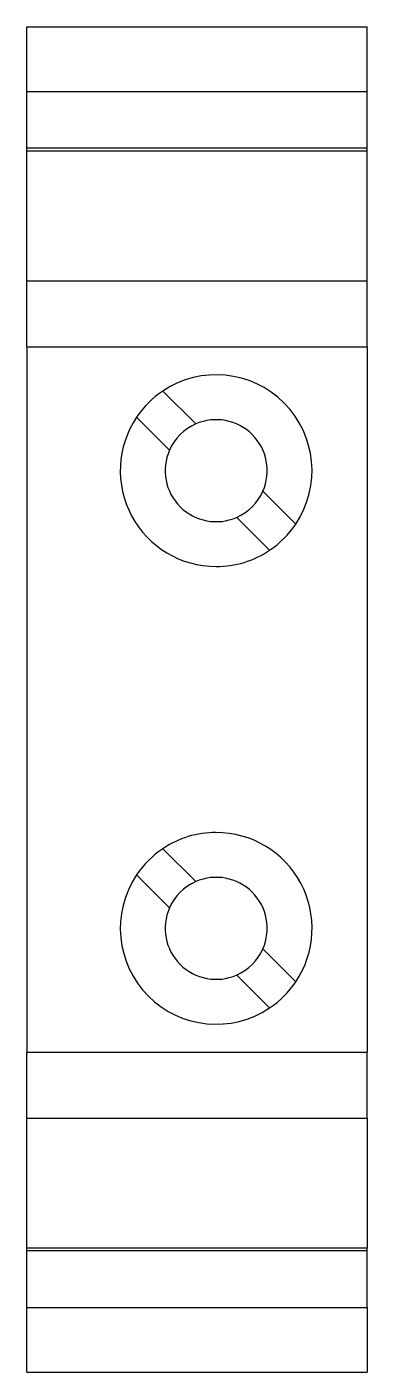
# Model space of a CAD drawing. Header units: millimetres. Extents: x 0 to 1.1, y 0 to 4.35.
import ezdxf

# ---------------------------------------------------------------- set-up
doc = ezdxf.new("R2010")
doc.units = ezdxf.units.MM

msp = doc.modelspace()

# ---------------------------------------------------------------- linework, layer by layer
at = {"color": 7, "linetype": 'Continuous'}
for p, q in [((0, 4.1414), (0, 4.35)), ((0, 4.35), (1.1, 4.35)), ((1.1, 4.1414), (1.1, 4.35)), ((0, 4.1414), (1.1, 4.1414)), ((0, 3.9575), (0, 4.1414)), ((1.1, 3.9575), (1.1, 4.1414)), ((1.1, 3.9575), (0, 3.9575)), ((0, 3.949), (0, 3.9575)), ((0, 3.949), (1.1, 3.949)), ((0, 3.5286), (0, 3.949)), ((1.1, 3.949), (1.1, 3.9575)), ((1.1, 3.5286), (1.1, 3.949)), ((0, 3.315), (0, 3.5286)), ((0, 3.5286), (1.1, 3.5286)), ((1.1, 3.315), (1.1, 3.5286)), ((0, 3.315), (1.1, 3.315)), ((0, 3.315), (0, 1.035)), ((1.1, 3.315), (1.1, 1.035)), ((0.5457, 3.0661), (0.4394, 3.1725)), ((0.3545, 3.0876), (0.4609, 2.9813)), ((0.8695, 2.7424), (0.7631, 2.8487)), ((0.6783, 2.7639), (0.7846, 2.6575)), ((0.5457, 1.5861), (0.4394, 1.6925)), ((0.3545, 1.6076), (0.4609, 1.5013)), ((0.8695, 1.2624), (0.7631, 1.3687)), ((0.6783, 1.2839), (0.7846, 1.1775)), ((0, 0.8214), (0, 1.035)), ((0, 1.035), (1.1, 1.035)), ((1.1, 0.8214), (1.1, 1.035)), ((0, 0.8214), (1.1, 0.8214)), ((0, 0.401), (0, 0.8214)), ((1.1, 0.8214), (1.1, 0.401)), ((1.1, 0.401), (0, 0.401)), ((0, 0.3925), (0, 0.401)), ((0, 0.2086), (0, 0.3925)), ((1.1, 0.3925), (0, 0.3925)), ((1.1, 0.3925), (1.1, 0.401)), ((1.1, 0.2086), (1.1, 0.3925)), ((0, 0), (0, 0.2086)), ((0, 0.2086), (1.1, 0.2086)), ((1.1, 0.2086), (1.1, 0)), ((0, 0), (1.1, 0))]:
    msp.add_line(p, q, dxfattribs=at)
for centre, radius, start, end in [((0.612, 2.915), 0.31, 326.1599, 123.8401), ((0.612, 2.915), 0.31, 123.8401, 146.1599), ((0.612, 2.915), 0.31, 146.1599, 270), ((0.612, 2.915), 0.165, 113.6763, 156.3237), ((0.612, 2.915), 0.165, 336.3237, 113.6763), ((0.612, 2.915), 0.165, 156.3237, 293.6763), ((0.612, 2.915), 0.165, 293.6763, 336.3237), ((0.612, 2.915), 0.31, 303.8401, 326.1599), ((0.612, 2.915), 0.31, 270, 303.8401), ((0.612, 1.435), 0.31, 90, 123.8401), ((0.612, 1.435), 0.31, 326.1599, 90), ((0.612, 1.435), 0.31, 123.8401, 146.1599), ((0.612, 1.435), 0.31, 146.1599, 303.8401), ((0.612, 1.435), 0.165, 113.6763, 156.3237), ((0.612, 1.435), 0.165, 336.3237, 113.6763), ((0.612, 1.435), 0.165, 156.3237, 293.6763), ((0.612, 1.435), 0.165, 293.6763, 336.3237), ((0.612, 1.435), 0.31, 303.8401, 326.1599)]:
    msp.add_arc(centre, radius, start, end, dxfattribs=at)

doc.saveas('drawing.dxf')
